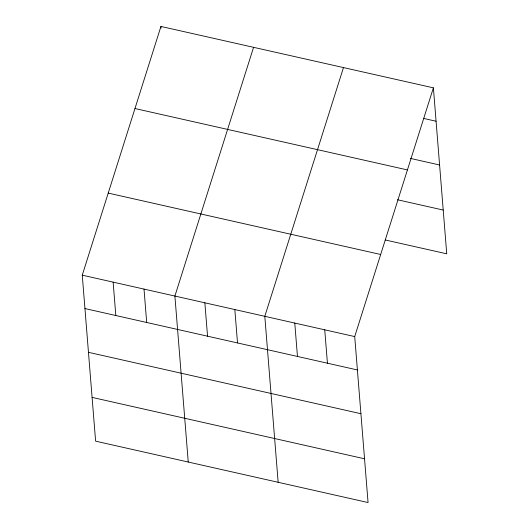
<?xml version="1.0" encoding="UTF-8"?>
<svg xmlns="http://www.w3.org/2000/svg" width="529" height="529" viewBox="0 0 529 529"><rect width="100%" height="100%" fill="white"/><g stroke="black" fill="none" stroke-linecap="round" stroke-linejoin="round"><path stroke-width="0.79" d="M433.39 87.84L354.714 336.576L368.065 502.55L95.61 441.16L82.26 275.179L160.935 26.45L433.39 87.84L446.74 253.821L385.224 239.954M253.57 47.326L174.894 296.055L188.245 462.029M343.48 67.586L264.804 316.316L278.155 482.289M423.458 118.384L436.075 121.227M410.411 158.402L439.592 164.982M134.968 108.531L407.423 169.928M397.477 199.757L443.223 210.059M108.22 193.098L380.675 254.495M82.26 275.179L354.714 336.576M84.944 308.566L357.399 369.956M88.462 352.321L360.917 413.711M92.092 397.398L364.547 458.795M324.74 329.825L327.431 363.205M294.772 323.067L297.457 356.447M234.83 309.564L237.521 342.944M204.862 302.806L207.547 336.193M160.935 26.45L161.067 28.077M144.014 289.099L146.698 322.478M113.133 282.142L115.818 315.522"/></g></svg>
